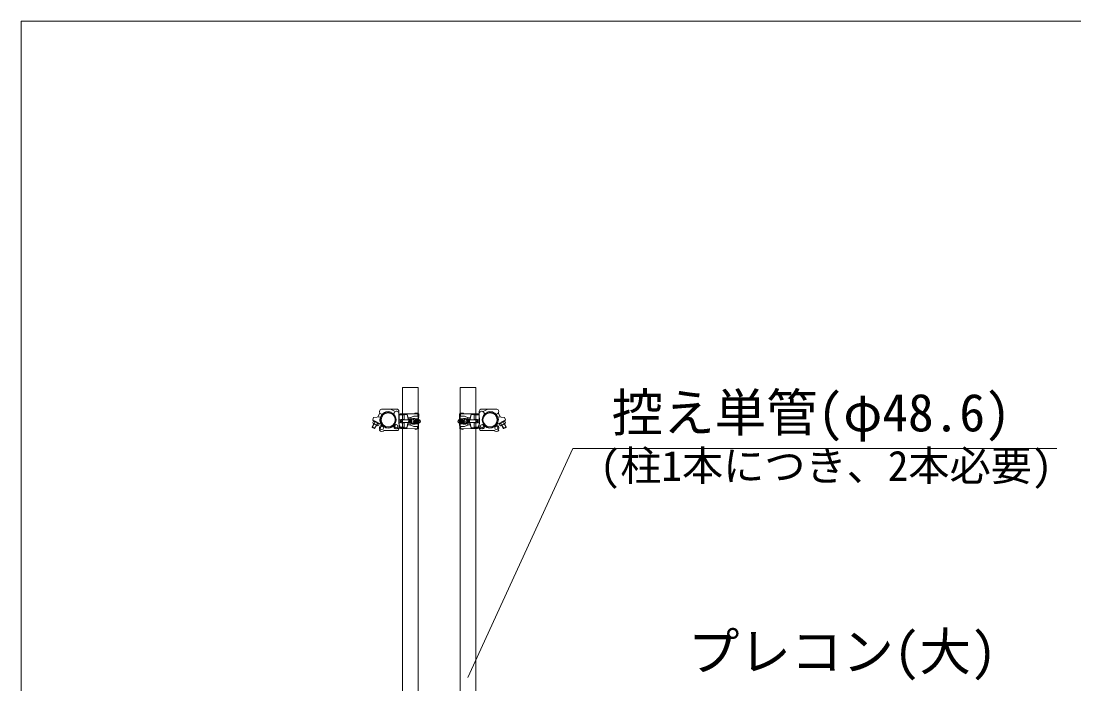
# Model space of a CAD drawing. Units: millimetres, scale not verified. Extents: x -10338 to 10338, y -7128 to 7128.
# Drawn here: x -10338 to -7066, y 5066 to 7128 of the extents above; entities that cross this region are included whole.
import ezdxf
from ezdxf.enums import TextEntityAlignment as Align

# ---------------------------------------------------------------- set-up
doc = ezdxf.new("R2010")
doc.units = ezdxf.units.MM
doc.header["$LTSCALE"] = 40
for name, color, linetype, lineweight in [('0-0_0', 7, 'Continuous', 9), ('0-5_CYG-99', 7, 'Continuous', 9), ('0-9_TEXT', 7, 'Continuous', 9), ('0-C_図面枠', 7, 'Continuous', 9)]:
    doc.layers.add(name, color=color, linetype=linetype, lineweight=lineweight)
doc.styles.add('ＭＳ ゴシック', font='')
doc.styles.get('ＭＳ ゴシック').set_extended_font_data('MS Gothic')

msp = doc.modelspace()

# ---------------------------------------------------------------- linework, layer by layer
at = {"layer": '0-0_0'}
msp.add_line((-10338.45, 7127.75), (-10338.45, -7127.75), dxfattribs=at)
at = {"layer": '0-5_CYG-99'}
for p, q in [((-9245.15, 5887.96), (-9242.58, 5894.96)), ((-9242.58, 5894.96), (-9221.31, 5896.9)), ((-9229.75, 5896.13), (-9222.88, 5908.97)), ((-9219.72, 5896.31), (-9221.31, 5896.9)), ((-9220.44, 5896.58), (-9215.83, 5905.2)), ((-9170.77, 5921.08), (-9216.07, 5921.19)), ((-9188.32, 5919.9), (-9175.48, 5913.03)), ((-9187.87, 5910.58), (-9179.25, 5905.98)), ((-9163.88, 5874.99), (-9163.79, 5914.07)), ((-9163.53, 5865.57), (-9163.09, 5901.56)), ((-9163.36, 5860.92), (-9163.26, 5906.22)), ((-9162.72, 5902.56), (-9147.38, 5902.38)), ((-9158.98, 5904.02), (-9138.36, 5903.76)), ((-9158.03, 5906.5), (-9102.34, 5905.83)), ((-9147.55, 5888.38), (-9147.38, 5902.38)), ((-9146.36, 5903.86), (-9146.33, 5906.36)), ((-9138.36, 5903.76), (-9138.33, 5906.26)), ((-9138.36, 5903.76), (-9135.54, 5889.23)), ((-9138.36, 5903.76), (-9135.48, 5894.23)), ((-9135.54, 5889.23), (-9135.48, 5894.23)), ((-9135.48, 5894.23), (-9129.48, 5894.16)), ((-9129.48, 5894.16), (-9117.42, 5899.01)), ((-9120.5, 5892.05), (-9114.5, 5891.98)), ((-9117.42, 5899.01), (-9106.42, 5898.88)), ((-9105.42, 5898.74), (-9105.34, 5905.86)), ((-9105.38, 5901.86), (-9102.38, 5901.83)), ((-9105.37, 5902.86), (-9102.37, 5902.83)), ((-9102.56, 5887.83), (-9102.34, 5905.83)), ((-8919.7, 5906.5), (-8975.4, 5905.83)), ((-8975.18, 5887.83), (-8975.4, 5905.83)), ((-8972.36, 5902.86), (-8975.36, 5902.83)), ((-8972.35, 5901.86), (-8975.35, 5901.83)), ((-8972.32, 5898.74), (-8972.4, 5905.86)), ((-8960.32, 5899.01), (-8971.32, 5898.88)), ((-8957.23, 5892.05), (-8963.23, 5891.98)), ((-8948.26, 5894.16), (-8960.32, 5899.01)), ((-8942.26, 5894.23), (-8948.26, 5894.16)), ((-8939.37, 5903.76), (-8942.26, 5894.23)), ((-8942.2, 5889.23), (-8942.26, 5894.23)), ((-8939.37, 5903.76), (-8942.2, 5889.23)), ((-8939.37, 5903.76), (-8939.4, 5906.26)), ((-8918.75, 5904.02), (-8939.37, 5903.76)), ((-8931.37, 5903.86), (-8931.4, 5906.36)), ((-8915.02, 5902.56), (-8930.36, 5902.38)), ((-8930.18, 5888.38), (-8930.36, 5902.38)), ((-8914.21, 5865.57), (-8914.64, 5901.56)), ((-8914.37, 5860.92), (-8914.48, 5906.22)), ((-8913.86, 5874.99), (-8913.95, 5914.07)), ((-8906.97, 5921.08), (-8861.67, 5921.19)), ((-8889.42, 5919.9), (-8902.26, 5913.03)), ((-8889.87, 5910.58), (-8898.48, 5905.98)), ((-8857.3, 5896.58), (-8861.91, 5905.2)), ((-8858.02, 5896.31), (-8856.43, 5896.9)), ((-8835.15, 5894.96), (-8856.43, 5896.9)), ((-8847.99, 5896.13), (-8854.85, 5908.97)), ((-8832.59, 5887.96), (-8835.15, 5894.96)), ((-9247.15, 5865.72), (-9242, 5875.36)), ((-9238.33, 5861), (-9247.15, 5865.72)), ((-9246.97, 5863.93), (-9247.15, 5865.72)), ((-9246.97, 5863.93), (-9241.11, 5874.88)), ((-9239.92, 5860.16), (-9246.97, 5863.93)), ((-9245.46, 5879.48), (-9242.16, 5885.65)), ((-9230.97, 5869.46), (-9244.2, 5876.54)), ((-9225.47, 5874.46), (-9243.03, 5883.85)), ((-9218.1, 5872.78), (-9242.16, 5885.65)), ((-9241.05, 5877.12), (-9238.69, 5881.53)), ((-9239.92, 5860.16), (-9234.06, 5871.11)), ((-9239.92, 5860.16), (-9238.33, 5861)), ((-9238.33, 5861), (-9233.18, 5870.64)), ((-9232.23, 5872.42), (-9229.88, 5876.81)), ((-9227.82, 5870.05), (-9224.52, 5876.22)), ((-9164.44, 5859.99), (-9166.56, 5862.12)), ((-9163.44, 5864.57), (-9147.84, 5864.38)), ((-9159.37, 5878.62), (-9159.25, 5888.42)), ((-9159.02, 5863.01), (-9138.86, 5862.77)), ((-9158.59, 5860.51), (-9102.9, 5859.83)), ((-9158.37, 5878.5), (-9158.25, 5888.5)), ((-9158.37, 5878.5), (-9147.67, 5878.38)), ((-9158.25, 5888.5), (-9147.55, 5888.38)), ((-9154.16, 5879.46), (-9132.46, 5879.19)), ((-9154.06, 5887.46), (-9124.78, 5887.1)), ((-9150.17, 5878.41), (-9150.16, 5879.41)), ((-9150.06, 5887.4), (-9150.05, 5888.4)), ((-9149.92, 5862.42), (-9148.09, 5864.12)), ((-9147.84, 5864.38), (-9147.67, 5878.38)), ((-9146.89, 5860.36), (-9146.86, 5862.86)), ((-9138.89, 5860.27), (-9138.86, 5862.77)), ((-9138.86, 5862.77), (-9135.68, 5877.23)), ((-9138.86, 5862.77), (-9135.75, 5872.23)), ((-9135.75, 5872.23), (-9135.68, 5877.23)), ((-9135.75, 5872.23), (-9129.75, 5872.16)), ((-9135.68, 5877.23), (-9123.82, 5877.09)), ((-9135.54, 5889.23), (-9123.68, 5889.09)), ((-9132.46, 5879.19), (-9124.88, 5879.1)), ((-9131.67, 5878.18), (-9124.42, 5878.1)), ((-9131.55, 5888.18), (-9124.3, 5888.09)), ((-9129.75, 5872.16), (-9117.81, 5867.01)), ((-9122.82, 5877.08), (-9117.82, 5877.02)), ((-9122.68, 5889.07), (-9117.68, 5889.01)), ((-9120.72, 5874.05), (-9114.72, 5873.98)), ((-9117.81, 5867.01), (-9106.81, 5866.88)), ((-9115.01, 5878.98), (-9100.72, 5878.81)), ((-9114.91, 5886.98), (-9100.62, 5886.81)), ((-9113.68, 5877.96), (-9099.68, 5877.8)), ((-9113.55, 5887.96), (-9099.56, 5887.79)), ((-9113.36, 5874.96), (-9106.71, 5874.88)), ((-9113.16, 5890.96), (-9106.52, 5890.88)), ((-9105.9, 5859.86), (-9105.82, 5866.87)), ((-9105.86, 5862.87), (-9102.86, 5862.83)), ((-9105.85, 5863.87), (-9102.84, 5863.83)), ((-9105.72, 5874.87), (-9105.68, 5877.87)), ((-9105.56, 5887.87), (-9105.52, 5890.99)), ((-9102.9, 5859.83), (-9102.68, 5877.83)), ((-8964.18, 5887.96), (-8978.18, 5887.79)), ((-8964.06, 5877.96), (-8978.06, 5877.8)), ((-8962.82, 5886.98), (-8977.12, 5886.81)), ((-8962.73, 5878.98), (-8977.02, 5878.81)), ((-8974.84, 5859.83), (-8975.06, 5877.83)), ((-8971.89, 5863.87), (-8974.89, 5863.83)), ((-8971.88, 5862.87), (-8974.88, 5862.83)), ((-8919.15, 5860.51), (-8974.84, 5859.83)), ((-8972.18, 5887.87), (-8972.22, 5890.99)), ((-8972.02, 5874.87), (-8972.06, 5877.87)), ((-8971.84, 5859.86), (-8971.92, 5866.87)), ((-8964.57, 5890.96), (-8971.22, 5890.88)), ((-8964.38, 5874.96), (-8971.02, 5874.88)), ((-8959.93, 5867.01), (-8970.93, 5866.88)), ((-8957.02, 5874.05), (-8963.01, 5873.98)), ((-8955.06, 5889.07), (-8960.06, 5889.01)), ((-8947.99, 5872.16), (-8959.93, 5867.01)), ((-8954.91, 5877.08), (-8959.91, 5877.02)), ((-8942.2, 5889.23), (-8954.06, 5889.09)), ((-8942.05, 5877.23), (-8953.91, 5877.09)), ((-8946.18, 5888.18), (-8953.44, 5888.09)), ((-8946.06, 5878.18), (-8953.32, 5878.1)), ((-8923.68, 5887.46), (-8952.96, 5887.1)), ((-8945.28, 5879.19), (-8952.86, 5879.1)), ((-8941.99, 5872.23), (-8947.99, 5872.16)), ((-8923.58, 5879.46), (-8945.28, 5879.19)), ((-8938.88, 5862.77), (-8942.05, 5877.23)), ((-8941.99, 5872.23), (-8942.05, 5877.23)), ((-8938.88, 5862.77), (-8941.99, 5872.23)), ((-8918.71, 5863.01), (-8938.88, 5862.77)), ((-8938.84, 5860.27), (-8938.88, 5862.77)), ((-8930.85, 5860.36), (-8930.88, 5862.86)), ((-8919.49, 5888.5), (-8930.18, 5888.38)), ((-8919.36, 5878.5), (-8930.06, 5878.38)), ((-8929.9, 5864.38), (-8930.06, 5878.38)), ((-8914.3, 5864.57), (-8929.9, 5864.38)), ((-8927.82, 5862.42), (-8929.65, 5864.12)), ((-8927.68, 5887.4), (-8927.69, 5888.4)), ((-8927.56, 5878.41), (-8927.58, 5879.41)), ((-8919.36, 5878.5), (-8919.49, 5888.5)), ((-8918.37, 5878.62), (-8918.48, 5888.42)), ((-8913.3, 5859.99), (-8911.18, 5862.12)), ((-8859.64, 5872.78), (-8835.58, 5885.65)), ((-8849.91, 5870.05), (-8853.22, 5876.22)), ((-8852.27, 5874.46), (-8834.7, 5883.85)), ((-8845.51, 5872.42), (-8847.86, 5876.81)), ((-8846.76, 5869.46), (-8833.54, 5876.54)), ((-8839.41, 5861), (-8844.56, 5870.64)), ((-8837.82, 5860.16), (-8843.68, 5871.11)), ((-8839.41, 5861), (-8830.59, 5865.72)), ((-8837.82, 5860.16), (-8839.41, 5861)), ((-8836.69, 5877.12), (-8839.04, 5881.53)), ((-8837.82, 5860.16), (-8830.76, 5863.93)), ((-8830.76, 5863.93), (-8836.62, 5874.88)), ((-8830.59, 5865.72), (-8835.74, 5875.36)), ((-8832.28, 5879.48), (-8835.58, 5885.65)), ((-8830.76, 5863.93), (-8830.59, 5865.72)), ((-9224.46, 5854.58), (-9222.33, 5856.7)), ((-9209.46, 5854.03), (-9170.38, 5853.93)), ((-8868.28, 5854.03), (-8907.36, 5853.93)), ((-8853.28, 5854.58), (-8855.4, 5856.7))]:
    msp.add_line(p, q, dxfattribs=at)
for points in [[(-9152.85, 4011.56), (-9152.85, 5987.85), (-9104.25, 5987.85), (-9104.25, 4010.97)], [(-8924.89, 4011.56), (-8924.89, 5987.85), (-8973.49, 5987.85), (-8973.49, 4010.97)]]:
    msp.add_lwpolyline(points, dxfattribs=at)
for centre, radius in [((-9197.15, 5887.3), 24.3), ((-9197.15, 5887.3), 24.3), ((-9197.15, 5887.3), 22), ((-9197.15, 5887.3), 22), ((-8880.58, 5887.3), 24.3), ((-8880.58, 5887.3), 24.3), ((-8880.59, 5887.3), 22), ((-8880.58, 5887.3), 22), ((-9216.66, 5862.34), 5), ((-9172.2, 5867.79), 5), ((-8905.54, 5867.79), 5), ((-8861.08, 5862.34), 5)]:
    msp.add_circle(centre, radius, dxfattribs=at)
for centre, radius, start, end in [((-9216.09, 5913.19), 8, 89.862, 293.402), ((-9197.15, 5887.85), 25.8, 159.446, 311.149), ((-9196.6, 5887.3), 25.8, 69.446, 221.149), ((-9171.26, 5906.24), 8, 359.862, 203.402), ((-9170.79, 5914.08), 7, 359.862, 89.862), ((-9158.09, 5901.5), 5, 89.306, 179.306), ((-9158.59, 5902.01), 2, 89.306, 165.436), ((-9129.54, 5889.16), 5, 359.306, 89.306), ((-9115.02, 5882.98), 10.6, 121.197, 237.415), ((-9114.02, 5882.97), 10.6, 121.197, 237.415), ((-9109.02, 5882.91), 10.6, 121.197, 237.415), ((-9110.38, 5902.18), 6.25, 36.175, 142.436), ((-9120.22, 5883.04), 10.6, 27.45, 57.415), ((-9106.47, 5894.88), 4, 269.306, 89.306), ((-8971.27, 5894.88), 4, 90.694, 270.694), ((-8967.36, 5902.18), 6.25, 37.564, 143.825), ((-8957.52, 5883.04), 10.6, 122.585, 152.55), ((-8968.72, 5882.91), 10.6, 302.585, 58.803), ((-8963.72, 5882.97), 10.6, 302.585, 58.803), ((-8962.72, 5882.98), 10.6, 302.585, 58.803), ((-8948.2, 5889.16), 5, 90.694, 180.694), ((-8919.64, 5901.5), 5, 0.694, 90.694), ((-8919.15, 5902.01), 2, 14.564, 90.694), ((-8906.48, 5906.24), 8, 336.598, 180.138), ((-8906.95, 5914.08), 7, 90.138, 180.138), ((-8880.59, 5887.85), 25.8, 228.851, 20.554), ((-8881.14, 5887.3), 25.8, 318.851, 110.554), ((-8861.65, 5913.19), 8, 246.598, 90.138), ((-9242.99, 5878.8), 2.56, 164.543, 319.181), ((-9240.15, 5887.95), 5, 179.862, 233.966), ((-9234.18, 5879.38), 7.23, 198.208, 285.657), ((-9229.76, 5871.72), 2.56, 164.541, 319.183), ((-9216.66, 5862.34), 8, 71.788, 224.862), ((-9172.2, 5867.79), 8, 161.788, 314.862), ((-9170.36, 5860.93), 7, 269.862, 359.862), ((-9172.2, 5867.79), 11, 314.862, 40.876), ((-9158.53, 5865.51), 5, 179.306, 269.306), ((-9158.31, 5883.5), 5, 89.306, 269.306), ((-9159.04, 5865.01), 2, 196.705, 269.306), ((-9149.53, 5883.4), 6.08, 138.194, 220.418), ((-9126.36, 5883.12), 7.25, 135.703, 222.909), ((-9125.86, 5883.11), 6.25, 126.176, 232.436), ((-9123.86, 5883.09), 6.25, 126.176, 232.436), ((-9129.69, 5877.16), 5, 269.306, 359.306), ((-9121.86, 5883.06), 6.25, 126.176, 232.436), ((-9119.86, 5883.04), 6.25, 144.494, 214.118), ((-9110.95, 5882.93), 5.67, 117.379, 241.233), ((-9109.86, 5882.92), 6.25, 126.176, 232.436), ((-9110.85, 5863.68), 6.25, 216.176, 322.436), ((-9120.22, 5883.04), 10.6, 301.197, 331.161), ((-9107.86, 5882.89), 6.25, 126.176, 232.436), ((-9105.86, 5882.87), 6.25, 126.176, 232.436), ((-9103.86, 5882.84), 6.25, 126.176, 232.436), ((-9101.86, 5882.82), 6.25, 126.176, 232.436), ((-9106.76, 5870.88), 4, 269.306, 89.306), ((-9099.86, 5882.8), 6.25, 126.176, 232.436), ((-9097.86, 5882.77), 6.25, 126.176, 232.436), ((-9095.86, 5882.75), 6.25, 126.176, 232.436), ((-9094.86, 5882.74), 6.25, 132.15, 226.463), ((-9103.36, 5882.84), 6.25, 306.176, 52.436), ((-8974.37, 5882.84), 6.25, 127.564, 233.824), ((-8982.87, 5882.74), 6.25, 313.537, 47.85), ((-8981.87, 5882.75), 6.25, 307.564, 53.824), ((-8979.87, 5882.77), 6.25, 307.564, 53.824), ((-8970.98, 5870.88), 4, 90.694, 270.694), ((-8977.87, 5882.8), 6.25, 307.564, 53.824), ((-8975.87, 5882.82), 6.25, 307.564, 53.824), ((-8966.89, 5863.68), 6.25, 217.564, 323.824), ((-8973.87, 5882.84), 6.25, 307.564, 53.824), ((-8971.87, 5882.87), 6.25, 307.564, 53.824), ((-8957.52, 5883.04), 10.6, 208.839, 238.803), ((-8969.87, 5882.89), 6.25, 307.564, 53.824), ((-8967.87, 5882.92), 6.25, 307.564, 53.824), ((-8966.79, 5882.93), 5.67, 298.767, 62.621), ((-8948.05, 5877.16), 5, 180.694, 270.694), ((-8957.87, 5883.04), 6.25, 325.882, 35.506), ((-8955.87, 5883.06), 6.25, 307.564, 53.824), ((-8953.87, 5883.09), 6.25, 307.564, 53.824), ((-8951.87, 5883.11), 6.25, 307.564, 53.824), ((-8951.37, 5883.12), 7.25, 317.091, 44.297), ((-8928.21, 5883.4), 6.08, 319.582, 41.806), ((-8919.43, 5883.5), 5, 270.694, 90.694), ((-8919.21, 5865.51), 5, 270.694, 0.694), ((-8918.7, 5865.01), 2, 270.694, 343.295), ((-8905.54, 5867.79), 11, 139.124, 225.138), ((-8907.37, 5860.93), 7, 180.138, 270.138), ((-8905.54, 5867.79), 8, 225.138, 18.212), ((-8861.08, 5862.34), 8, 315.138, 108.212), ((-8847.97, 5871.72), 2.56, 220.817, 15.459), ((-8843.56, 5879.38), 7.23, 254.343, 341.792), ((-8834.75, 5878.8), 2.56, 220.819, 15.457), ((-8837.59, 5887.95), 5, 306.034, 0.138), ((-9216.66, 5862.34), 11, 224.862, 310.876), ((-8861.08, 5862.34), 11, 229.124, 315.138)]:
    msp.add_arc(centre, radius, start, end, dxfattribs=at)
at = {"layer": '0-9_TEXT'}
for p, q in [((-8949.73, 5085.73), (-8623.67, 5798.23)), ((-8623.67, 5798.23), (-7119.2, 5798.23))]:
    msp.add_line(p, q, dxfattribs=at)
at = {"layer": '0-C_図面枠'}
msp.add_lwpolyline([(-10338.45, -7127.75), (10338.45, -7127.75), (10338.45, 7127.75), (-10338.45, 7127.75)], dxfattribs=at)

# ---------------------------------------------------------------- texts
at = {"layer": '0-9_TEXT', "style": 'ＭＳ ゴシック'}
for s, height, p in [('控え単管(φ48.6)', 117.3, (-8502.28, 5816.39)), ('(柱1本につき、2本必要)', 93.84, (-8539.61, 5669.6)), ('プレコン(大)', 117.3, (-8265.36, 5073.21))]:
    msp.add_text(s, height=height, dxfattribs=at).set_placement(p, align=Align.BOTTOM_LEFT)

doc.saveas('drawing.dxf')
